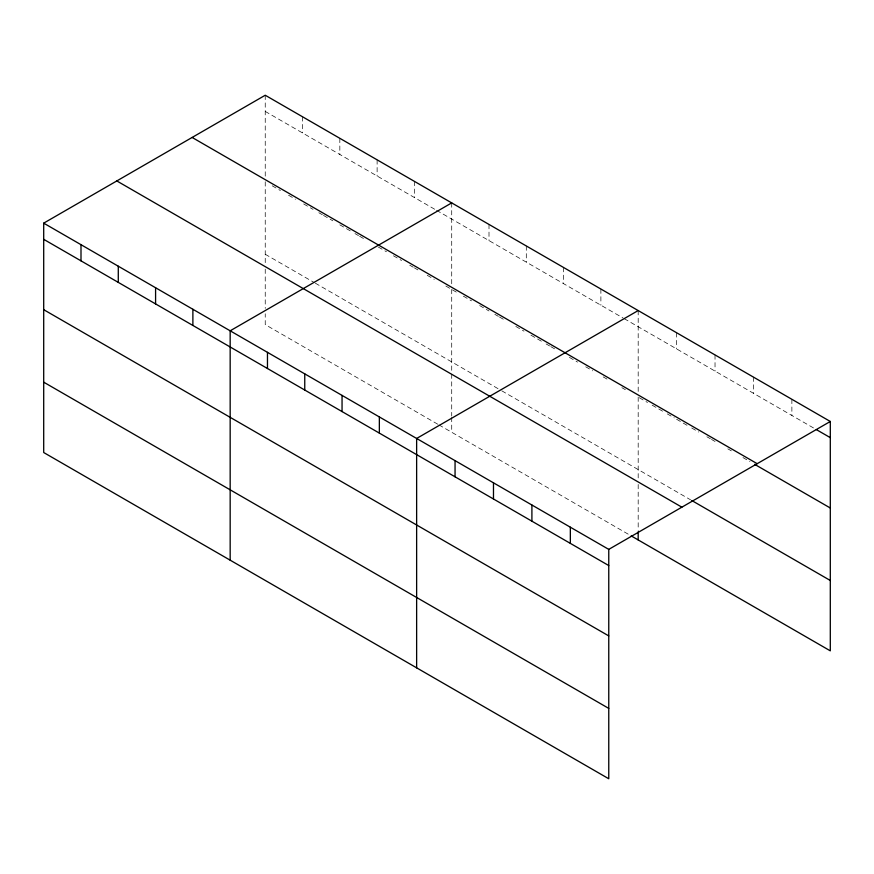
<?xml version="1.0" encoding="UTF-8"?>
<svg xmlns="http://www.w3.org/2000/svg" width="874" height="874" viewBox="0 0 874 874"><rect width="100%" height="100%" fill="white"/><g stroke="black" fill="none" stroke-linecap="round" stroke-linejoin="round"><path stroke-width="0.66" stroke-dasharray="4.37 3.28" d="M265.237 111.413L435.394 209.651M436.563 210.328L623.031 317.983M624.2 318.649L814 428.238M272.229 185.812L280.39 190.521M288.551 195.23L295.543 199.261M303.704 203.97L313.023 209.356M318.846 212.721L322.353 214.742M323.511 215.419L332.841 220.794M339.833 224.837L350.321 230.889M354.975 233.577L358.471 235.598M359.64 236.275L365.474 239.64M378.289 247.036L386.45 251.745M393.442 255.787L401.592 260.496M409.753 265.204L413.249 267.226M414.418 267.892L417.914 269.913M427.233 275.299L434.225 279.33M445.882 286.06L456.37 292.124M463.362 296.155L471.523 300.864M479.684 305.572L489.003 310.958M494.837 314.323L498.333 316.344M499.491 317.011L504.156 319.709M515.813 326.439L523.963 331.148M530.955 335.179L541.454 341.242M546.108 343.93L549.604 345.951M550.773 346.617L556.596 349.982M569.422 357.39L577.583 362.098M585.733 366.807L592.725 370.838M603.213 376.902L609.047 380.266M621.862 387.663L625.358 389.684M639.342 397.757L647.492 402.466M652.157 405.154L662.634 411.206M667.288 413.894L674.28 417.925M676.607 419.269L687.084 425.321M691.738 428.009L698.73 432.04M706.88 436.749L710.365 438.759M711.534 439.436L715.03 441.457M727.834 448.843L731.33 450.864M742.976 457.583L749.958 461.625M265.237 254.258L314.192 282.521M315.35 283.187L500.66 390.175M501.829 390.853L690.58 499.819M437.721 424.196L265.237 324.615L265.237 313.788M438.89 424.873L630.023 535.216M791.877 399.298L791.877 415.467M753.454 377.109L753.454 393.278M715.03 354.931L715.03 371.1M676.607 332.743L676.607 348.912M638.184 310.554L638.184 393.027M638.184 397.08L638.184 479.039M638.184 484.458L638.184 530.463M600.886 289.032L600.886 305.201M563.588 267.499L563.588 283.668M526.301 245.965L526.301 262.134M489.003 224.432L489.003 240.601M451.716 202.899L451.716 285.372M451.716 289.425L451.716 372.739M451.716 374.094L451.716 416.035M451.716 417.39L451.716 432.269M414.418 181.366L414.418 197.546M377.12 159.844L377.12 176.013M339.833 138.31L339.833 154.48M302.535 116.777L302.535 132.946M265.237 95.244L265.237 176.362M265.237 181.77L265.237 263.73M265.237 269.137L265.237 308.38"/><path stroke-width="1.31" d="M43.7 223.154L608.763 549.385L608.763 778.756L43.7 452.524L43.7 223.154L265.237 95.244L830.3 421.476L830.3 650.846L631.192 535.893M451.716 202.899L230.168 330.809L230.168 560.179M638.184 310.554L416.636 438.464L416.636 667.834M608.763 549.385L830.3 421.476M816.327 429.582L830.3 437.645M192.138 137.458L757.19 463.69M754.612 464.312L830.3 508.002M691.738 500.496L830.3 580.489M116.81 180.94L681.862 507.171M43.7 239.323L608.763 565.554M43.7 309.68L608.763 635.911M43.7 382.167L608.763 708.399M638.184 531.807L638.184 539.924M570.34 527.197L570.34 543.366M531.905 505.019L531.905 521.188M493.482 482.83L493.482 498.999M455.059 460.653L455.059 476.822M379.349 416.931L379.349 433.1M342.051 395.398L342.051 411.567M304.753 373.875L304.753 390.044M267.466 352.342L267.466 368.511M192.881 309.276L192.881 325.445M155.583 287.743L155.583 303.912M118.285 266.209L118.285 282.378M80.998 244.687L80.998 260.856"/></g></svg>
